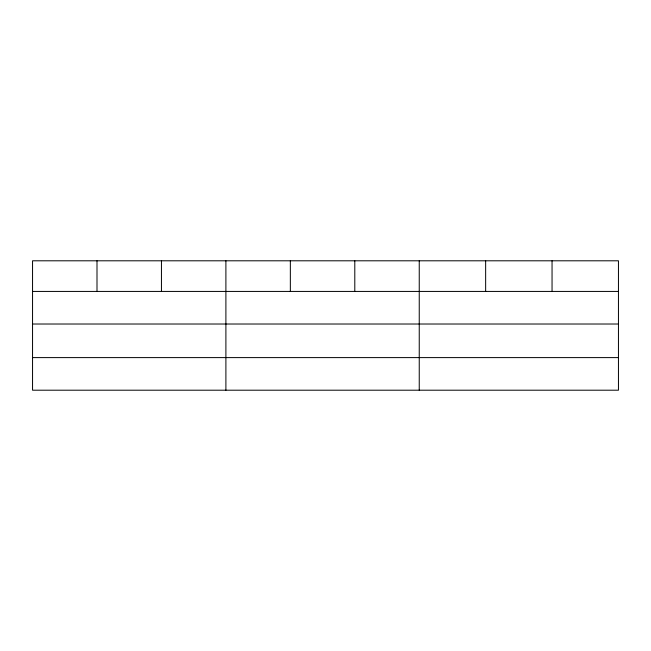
<?xml version="1.0" encoding="UTF-8"?>
<svg xmlns="http://www.w3.org/2000/svg" width="651" height="651" viewBox="0 0 651 651"><rect width="100%" height="100%" fill="white"/><g stroke="black" fill="none" stroke-linecap="round" stroke-linejoin="round"><path stroke-width="0.98" d="M618.45 324.019L618.45 260.799L32.55 260.799L32.55 390.201L618.45 390.201L618.45 324.019L32.55 324.019M32.55 291.428L618.45 291.428M32.55 357.602L618.45 357.602M552.048 260.799L552.048 291.428M485.646 260.799L485.646 291.428M419.244 260.799L419.244 390.201M354.795 260.799L354.795 291.428M290.346 260.799L290.346 291.428M225.897 260.799L225.897 390.201M161.448 260.799L161.448 291.428M96.999 260.799L96.999 291.428"/></g></svg>
